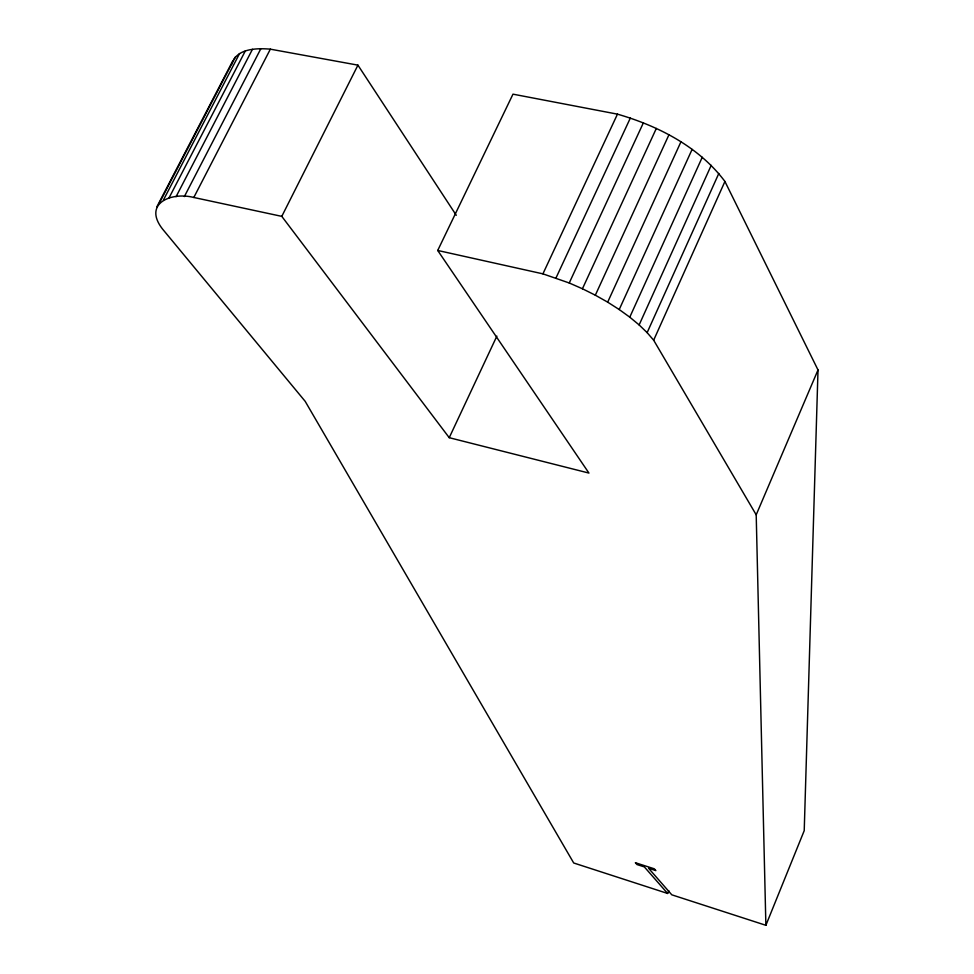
<?xml version="1.0" encoding="UTF-8"?>
<svg xmlns="http://www.w3.org/2000/svg" width="974" height="974" viewBox="0 0 974 974"><rect width="100%" height="100%" fill="white"/><g stroke="black" fill="none" stroke-linecap="round" stroke-linejoin="round"><path stroke-width="1.46" d="M667.64 893.462L573.71 862.988L305.191 401.349L162.463 228.951C142.569 203.31 171.546 191.671 193.814 197.478L281.79 216.362L449.233 437.691L588.941 473.072L437.716 250.464L512.981 94.161L617.467 114.153C658.314 125.963 698.991 146.794 724.924 181.468L818.014 369.962L804.22 830.652L765.881 925.3L671.792 894.814L648.599 868.272L655.855 870.61L654.272 868.796L635.365 862.721L636.972 864.547L644.35 866.909L667.64 893.462L668.797 890.686M231.812 64.126C236.317 48.25 256.892 48.018 270.346 49.163L357.933 65.148L456.282 215.291M765.881 925.3L756.201 514.82L818.014 369.962M756.201 514.82L653.664 340.206L647.138 332.645L718.812 173.457M653.664 340.206L724.924 181.468M647.138 332.645L639.139 324.926L711.215 165.337M639.139 324.926L629.776 317.171L702.254 157.264M629.776 317.171L619.221 309.537L692.1 149.399M619.221 309.537L607.679 302.159L680.911 141.875M607.679 302.159L595.333 295.195L668.919 134.838M595.333 295.195L582.44 288.767L656.33 128.434M437.716 250.464L542.92 273.852L569.242 282.984L643.4 122.785M555.984 277.992L630.361 118M542.92 273.852L617.467 114.153M449.233 437.691L496.862 336.127M281.79 216.362L357.933 65.148M193.814 197.478L270.346 49.163M184.354 196.578L260.849 48.7M156.911 206.744L232.445 61.532M159.432 202.896L235.245 57.113M163.498 199.889L239.555 53.558M169.074 197.807L245.326 50.928M176.063 196.699L252.461 49.297M569.242 282.984L582.44 288.767"/></g></svg>
